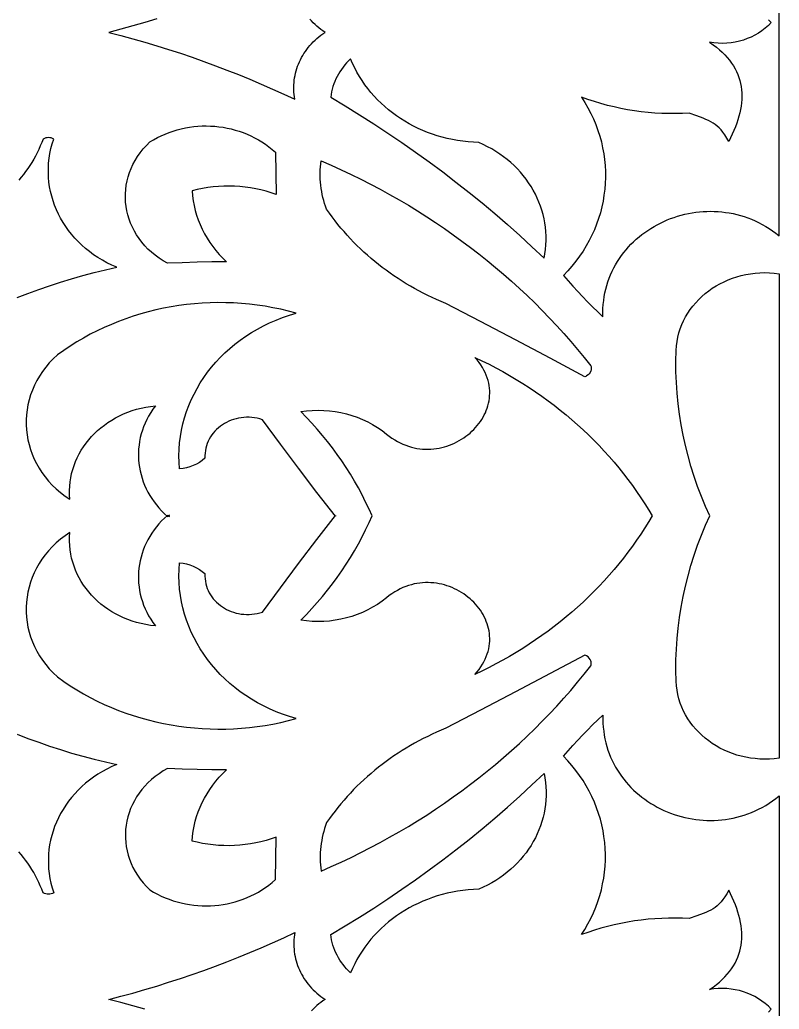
# Model space of a CAD drawing. Extents: x -3069 to -2029, y 258 to 1298.
# Drawn here: x -2971.6 to -2904.2, y 734 to 821.8 of the extents above; entities that cross this region are included whole.
import ezdxf

# ---------------------------------------------------------------- set-up
doc = ezdxf.new("R2010")
doc.units = 0
doc.layers.add('LAYER_1', color=18, linetype='CONTINUOUS')

msp = doc.modelspace()

# ---------------------------------------------------------------- linework, layer by layer
at = {"layer": 'LAYER_1'}
for points in [[(-2905.145, 821.799), (-2904.882, 821.54), (-2905.146, 821.28), (-2905.425, 821.039), (-2905.718, 820.816), (-2906.025, 820.611), (-2906.344, 820.427), (-2906.674, 820.261), (-2907.014, 820.117), (-2907.363, 819.992), (-2907.72, 819.889), (-2908.084, 819.808), (-2908.454, 819.748), (-2908.828, 819.711), (-2909.206, 819.697), (-2909.587, 819.707), (-2909.97, 819.74), (-2910.353, 819.797), (-2910.046, 819.579), (-2909.758, 819.357), (-2909.489, 819.131), (-2909.238, 818.902), (-2909.004, 818.668), (-2908.788, 818.431), (-2908.59, 818.19), (-2908.409, 817.946), (-2908.245, 817.697), (-2908.098, 817.445), (-2907.967, 817.189), (-2907.853, 816.93), (-2907.755, 816.667), (-2907.673, 816.4), (-2907.607, 816.129), (-2907.556, 815.855), (-2907.52, 815.577), (-2907.499, 815.296), (-2907.493, 815.011), (-2907.502, 814.722), (-2907.525, 814.43), (-2907.562, 814.134), (-2907.614, 813.835), (-2907.678, 813.532), (-2907.757, 813.225), (-2907.848, 812.915), (-2907.953, 812.602), (-2908.07, 812.284), (-2908.2, 811.964), (-2908.342, 811.64), (-2908.496, 811.312), (-2908.663, 810.981), (-2908.838, 811.291), (-2909.008, 811.564), (-2909.174, 811.804), (-2909.34, 812.014), (-2909.508, 812.198), (-2909.68, 812.359), (-2909.859, 812.501), (-2910.046, 812.627), (-2910.246, 812.741), (-2910.458, 812.847), (-2910.688, 812.948), (-2910.935, 813.047), (-2911.496, 813.256), (-2912.161, 813.502), (-2912.773, 813.472), (-2913.384, 813.458), (-2913.995, 813.461), (-2914.605, 813.479), (-2915.214, 813.513), (-2915.821, 813.563), (-2916.426, 813.629), (-2917.029, 813.71), (-2917.63, 813.808), (-2918.227, 813.92), (-2918.822, 814.049), (-2919.413, 814.193), (-2920, 814.352), (-2920.582, 814.527), (-2921.16, 814.718), (-2921.734, 814.923), (-2921.43, 814.45), (-2921.151, 813.969), (-2920.895, 813.48), (-2920.662, 812.984), (-2920.452, 812.481), (-2920.266, 811.973), (-2920.102, 811.46), (-2919.962, 810.943), (-2919.845, 810.423), (-2919.751, 809.9), (-2919.679, 809.374), (-2919.63, 808.847), (-2919.604, 808.32), (-2919.601, 807.792), (-2919.62, 807.265), (-2919.662, 806.74), (-2919.726, 806.216), (-2919.812, 805.695), (-2919.921, 805.178), (-2920.051, 804.665), (-2920.205, 804.157), (-2920.38, 803.654), (-2920.577, 803.157), (-2920.796, 802.668), (-2921.037, 802.186), (-2921.299, 801.712), (-2921.584, 801.247), (-2921.89, 800.792), (-2922.217, 800.348), (-2922.566, 799.914), (-2922.937, 799.492), (-2923.329, 799.083), (-2922.911, 798.608), (-2922.488, 798.138), (-2922.058, 797.673), (-2921.622, 797.213), (-2921.18, 796.758), (-2920.732, 796.309), (-2920.279, 795.866), (-2919.819, 795.427), (-2919.824, 795.796), (-2919.815, 796.159), (-2919.791, 796.516), (-2919.755, 796.868), (-2919.704, 797.214), (-2919.641, 797.554), (-2919.565, 797.888), (-2919.476, 798.216), (-2919.375, 798.538), (-2919.263, 798.853), (-2919.139, 799.162), (-2919.003, 799.464), (-2918.857, 799.759), (-2918.701, 800.047), (-2918.534, 800.328), (-2918.357, 800.602), (-2918.17, 800.868), (-2917.974, 801.127), (-2917.769, 801.378), (-2917.555, 801.621), (-2917.333, 801.857), (-2917.102, 802.084), (-2916.864, 802.304), (-2916.618, 802.515), (-2916.366, 802.717), (-2916.106, 802.911), (-2915.839, 803.096), (-2915.567, 803.273), (-2915.288, 803.44), (-2915.004, 803.599), (-2914.715, 803.748), (-2914.42, 803.887), (-2914.121, 804.017), (-2913.817, 804.138), (-2913.509, 804.249), (-2913.197, 804.35), (-2912.882, 804.44), (-2912.564, 804.521), (-2912.243, 804.591), (-2911.919, 804.651), (-2911.593, 804.7), (-2911.265, 804.739), (-2910.936, 804.766), (-2910.605, 804.783), (-2910.273, 804.789), (-2909.94, 804.783), (-2909.607, 804.766), (-2909.274, 804.737), (-2908.941, 804.697), (-2908.609, 804.645), (-2908.277, 804.581), (-2907.947, 804.505), (-2907.618, 804.417), (-2907.291, 804.316), (-2906.966, 804.204), (-2906.643, 804.078), (-2906.323, 803.94), (-2906.006, 803.789), (-2905.692, 803.624), (-2905.382, 803.447), (-2905.076, 803.257), (-2904.774, 803.053), (-2904.476, 802.835), (-2904.184, 802.604), (-2904.184, 821.541), (-2904.184, 840.478)], [(-2959.401, 821.865), (-2960.456, 821.548), (-2961.517, 821.244), (-2962.581, 820.953), (-2963.65, 820.674), (-2962.581, 820.395), (-2961.517, 820.103), (-2960.456, 819.799), (-2959.401, 819.483), (-2958.35, 819.154), (-2957.304, 818.812), (-2956.264, 818.459), (-2955.228, 818.093), (-2954.198, 817.714), (-2953.173, 817.324), (-2952.153, 816.921), (-2951.14, 816.507), (-2950.132, 816.08), (-2949.13, 815.641), (-2948.135, 815.19), (-2947.145, 814.728), (-2947.182, 814.942), (-2947.21, 815.157), (-2947.23, 815.371), (-2947.241, 815.585), (-2947.244, 815.798), (-2947.239, 816.01), (-2947.225, 816.222), (-2947.203, 816.432), (-2947.173, 816.641), (-2947.136, 816.849), (-2947.09, 817.055), (-2947.037, 817.259), (-2946.976, 817.461), (-2946.907, 817.661), (-2946.831, 817.858), (-2946.747, 818.053), (-2946.656, 818.245), (-2946.558, 818.434), (-2946.453, 818.62), (-2946.34, 818.803), (-2946.221, 818.983), (-2946.094, 819.158), (-2945.961, 819.33), (-2945.821, 819.498), (-2945.674, 819.661), (-2945.52, 819.821), (-2945.36, 819.975), (-2945.194, 820.125), (-2945.021, 820.27), (-2944.842, 820.41), (-2944.656, 820.545), (-2944.465, 820.674), (-2944.656, 820.803), (-2944.842, 820.938), (-2945.021, 821.078), (-2945.194, 821.223), (-2945.36, 821.372), (-2945.52, 821.527), (-2945.674, 821.686), (-2945.821, 821.85)], [(-2971.783, 797.133), (-2970.833, 797.501), (-2969.875, 797.851), (-2968.909, 798.184), (-2967.934, 798.501), (-2966.952, 798.799), (-2965.963, 799.081), (-2964.966, 799.344), (-2963.962, 799.59), (-2962.951, 799.818), (-2963.391, 800.01), (-2963.817, 800.218), (-2964.228, 800.443), (-2964.625, 800.683), (-2965.007, 800.938), (-2965.373, 801.207), (-2965.723, 801.49), (-2966.058, 801.786), (-2966.376, 802.094), (-2966.678, 802.414), (-2966.963, 802.745), (-2967.231, 803.086), (-2967.481, 803.438), (-2967.714, 803.799), (-2967.929, 804.168), (-2968.125, 804.546), (-2968.303, 804.931), (-2968.462, 805.324), (-2968.601, 805.722), (-2968.721, 806.127), (-2968.822, 806.536), (-2968.902, 806.95), (-2968.961, 807.368), (-2969.001, 807.789), (-2969.019, 808.213), (-2969.015, 808.639), (-2968.991, 809.067), (-2968.944, 809.495), (-2968.875, 809.924), (-2968.784, 810.353), (-2968.67, 810.78), (-2968.533, 811.206), (-2968.645, 811.26), (-2968.764, 811.299), (-2968.885, 811.322), (-2969.009, 811.33), (-2969.133, 811.322), (-2969.255, 811.299), (-2969.373, 811.26), (-2969.486, 811.206), (-2969.604, 810.894), (-2969.731, 810.586), (-2969.866, 810.284), (-2970.01, 809.987), (-2970.161, 809.695), (-2970.321, 809.409), (-2970.488, 809.128), (-2970.663, 808.853), (-2970.845, 808.583), (-2971.034, 808.319), (-2971.23, 808.061), (-2971.433, 807.809), (-2971.643, 807.562)], [(-2905.145, 733.702), (-2904.882, 733.962), (-2905.146, 734.222), (-2905.425, 734.463), (-2905.718, 734.686), (-2906.025, 734.89), (-2906.344, 735.075), (-2906.674, 735.24), (-2907.014, 735.385), (-2907.363, 735.509), (-2907.72, 735.612), (-2908.084, 735.694), (-2908.454, 735.753), (-2908.828, 735.79), (-2909.206, 735.804), (-2909.587, 735.795), (-2909.97, 735.762), (-2910.353, 735.704), (-2910.046, 735.922), (-2909.758, 736.145), (-2909.489, 736.37), (-2909.238, 736.6), (-2909.004, 736.833), (-2908.788, 737.071), (-2908.59, 737.311), (-2908.409, 737.556), (-2908.245, 737.804), (-2908.098, 738.057), (-2907.967, 738.312), (-2907.853, 738.572), (-2907.755, 738.835), (-2907.673, 739.102), (-2907.607, 739.372), (-2907.556, 739.647), (-2907.52, 739.924), (-2907.499, 740.206), (-2907.493, 740.491), (-2907.502, 740.78), (-2907.525, 741.072), (-2907.562, 741.368), (-2907.614, 741.667), (-2907.678, 741.97), (-2907.757, 742.277), (-2907.848, 742.587), (-2907.953, 742.9), (-2908.07, 743.217), (-2908.2, 743.538), (-2908.342, 743.862), (-2908.496, 744.19), (-2908.663, 744.521), (-2908.838, 744.211), (-2909.008, 743.938), (-2909.174, 743.698), (-2909.34, 743.488), (-2909.508, 743.304), (-2909.68, 743.143), (-2909.859, 743.001), (-2910.046, 742.875), (-2910.246, 742.761), (-2910.458, 742.655), (-2910.688, 742.554), (-2910.935, 742.455), (-2911.496, 742.246), (-2912.161, 742), (-2912.773, 742.03), (-2913.384, 742.043), (-2913.995, 742.041), (-2914.605, 742.023), (-2915.214, 741.989), (-2915.821, 741.939), (-2916.426, 741.873), (-2917.029, 741.791), (-2917.63, 741.694), (-2918.227, 741.581), (-2918.822, 741.453), (-2919.413, 741.309), (-2920, 741.149), (-2920.582, 740.974), (-2921.16, 740.784), (-2921.734, 740.578), (-2921.43, 741.051), (-2921.151, 741.533), (-2920.895, 742.022), (-2920.662, 742.518), (-2920.452, 743.02), (-2920.266, 743.528), (-2920.102, 744.041), (-2919.962, 744.558), (-2919.845, 745.079), (-2919.751, 745.602), (-2919.679, 746.128), (-2919.63, 746.654), (-2919.604, 747.182), (-2919.601, 747.71), (-2919.62, 748.236), (-2919.662, 748.762), (-2919.726, 749.286), (-2919.812, 749.806), (-2919.921, 750.324), (-2920.051, 750.837), (-2920.205, 751.345), (-2920.38, 751.848), (-2920.577, 752.344), (-2920.796, 752.834), (-2921.037, 753.316), (-2921.299, 753.79), (-2921.584, 754.255), (-2921.89, 754.71), (-2922.217, 755.154), (-2922.566, 755.588), (-2922.937, 756.01), (-2923.329, 756.419), (-2922.911, 756.894), (-2922.488, 757.364), (-2922.058, 757.829), (-2921.622, 758.289), (-2921.18, 758.743), (-2920.732, 759.192), (-2920.279, 759.636), (-2919.819, 760.074), (-2919.824, 759.706), (-2919.815, 759.343), (-2919.791, 758.986), (-2919.755, 758.634), (-2919.704, 758.288), (-2919.641, 757.948), (-2919.565, 757.613), (-2919.476, 757.285), (-2919.375, 756.964), (-2919.263, 756.649), (-2919.139, 756.34), (-2919.003, 756.038), (-2918.857, 755.743), (-2918.701, 755.455), (-2918.534, 755.174), (-2918.357, 754.9), (-2918.17, 754.634), (-2917.974, 754.375), (-2917.769, 754.124), (-2917.555, 753.88), (-2917.333, 753.645), (-2917.102, 753.417), (-2916.864, 753.198), (-2916.618, 752.987), (-2916.366, 752.785), (-2916.106, 752.591), (-2915.839, 752.405), (-2915.567, 752.229), (-2915.288, 752.061), (-2915.004, 751.903), (-2914.715, 751.754), (-2914.42, 751.614), (-2914.121, 751.484), (-2913.817, 751.364), (-2913.509, 751.253), (-2913.197, 751.152), (-2912.882, 751.061), (-2912.564, 750.981), (-2912.243, 750.911), (-2911.919, 750.851), (-2911.593, 750.801), (-2911.265, 750.763), (-2910.936, 750.735), (-2910.605, 750.719), (-2910.273, 750.713), (-2909.94, 750.719), (-2909.607, 750.736), (-2909.274, 750.764), (-2908.941, 750.805), (-2908.609, 750.857), (-2908.277, 750.921), (-2907.947, 750.997), (-2907.618, 751.085), (-2907.291, 751.185), (-2906.966, 751.298), (-2906.643, 751.424), (-2906.323, 751.562), (-2906.006, 751.713), (-2905.692, 751.877), (-2905.382, 752.054), (-2905.076, 752.245), (-2904.774, 752.449), (-2904.476, 752.666), (-2904.184, 752.897), (-2904.184, 733.96), (-2904.184, 715.024)], [(-2971.783, 758.368), (-2970.833, 758.001), (-2969.875, 757.651), (-2968.909, 757.317), (-2967.934, 757.001), (-2966.952, 756.702), (-2965.963, 756.421), (-2964.966, 756.158), (-2963.962, 755.912), (-2962.951, 755.684), (-2963.391, 755.492), (-2963.817, 755.283), (-2964.228, 755.058), (-2964.625, 754.818), (-2965.007, 754.563), (-2965.373, 754.294), (-2965.723, 754.012), (-2966.058, 753.716), (-2966.376, 753.408), (-2966.678, 753.088), (-2966.963, 752.757), (-2967.231, 752.415), (-2967.481, 752.064), (-2967.714, 751.703), (-2967.929, 751.333), (-2968.125, 750.956), (-2968.303, 750.57), (-2968.462, 750.178), (-2968.601, 749.779), (-2968.721, 749.375), (-2968.822, 748.966), (-2968.902, 748.552), (-2968.961, 748.134), (-2969.001, 747.712), (-2969.019, 747.288), (-2969.015, 746.862), (-2968.991, 746.435), (-2968.944, 746.006), (-2968.875, 745.578), (-2968.784, 745.149), (-2968.67, 744.722), (-2968.533, 744.296), (-2968.645, 744.241), (-2968.764, 744.203), (-2968.885, 744.179), (-2969.009, 744.172), (-2969.133, 744.179), (-2969.255, 744.203), (-2969.373, 744.241), (-2969.486, 744.296), (-2969.604, 744.608), (-2969.731, 744.916), (-2969.866, 745.218), (-2970.01, 745.515), (-2970.161, 745.807), (-2970.321, 746.093), (-2970.488, 746.374), (-2970.663, 746.649), (-2970.845, 746.919), (-2971.034, 747.182), (-2971.23, 747.441), (-2971.433, 747.693), (-2971.643, 747.94)], [(-2960.456, 733.953), (-2961.517, 734.257), (-2962.581, 734.549), (-2963.65, 734.828), (-2962.581, 735.107), (-2961.517, 735.398), (-2960.456, 735.703), (-2959.401, 736.019), (-2958.35, 736.348), (-2957.304, 736.689), (-2956.264, 737.043), (-2955.228, 737.409), (-2954.198, 737.787), (-2953.173, 738.178), (-2952.153, 738.58), (-2951.14, 738.995), (-2950.132, 739.422), (-2949.13, 739.861), (-2948.135, 740.311), (-2947.145, 740.774), (-2947.182, 740.56), (-2947.21, 740.345), (-2947.23, 740.131), (-2947.241, 739.917), (-2947.244, 739.704), (-2947.239, 739.491), (-2947.225, 739.28), (-2947.203, 739.07), (-2947.173, 738.86), (-2947.136, 738.653), (-2947.09, 738.447), (-2947.037, 738.243), (-2946.976, 738.041), (-2946.907, 737.841), (-2946.831, 737.644), (-2946.747, 737.449), (-2946.656, 737.257), (-2946.558, 737.067), (-2946.453, 736.881), (-2946.34, 736.699), (-2946.221, 736.519), (-2946.094, 736.344), (-2945.961, 736.172), (-2945.821, 736.004), (-2945.674, 735.84), (-2945.52, 735.681), (-2945.36, 735.526), (-2945.194, 735.377), (-2945.021, 735.232), (-2944.842, 735.092), (-2944.656, 734.957), (-2944.465, 734.828), (-2944.656, 734.699), (-2944.842, 734.564), (-2945.021, 734.424), (-2945.194, 734.279), (-2945.36, 734.129), (-2945.52, 733.975), (-2945.674, 733.815)]]:
    msp.add_lwpolyline(points, dxfattribs=at)
for points in [[(-2925.048, 800.62), (-2924.974, 801.016), (-2924.92, 801.412), (-2924.884, 801.806), (-2924.866, 802.2), (-2924.867, 802.592), (-2924.886, 802.981), (-2924.922, 803.368), (-2924.975, 803.752), (-2925.046, 804.133), (-2925.134, 804.509), (-2925.238, 804.881), (-2925.359, 805.248), (-2925.496, 805.61), (-2925.649, 805.967), (-2925.817, 806.317), (-2926.001, 806.66), (-2926.2, 806.997), (-2926.414, 807.325), (-2926.642, 807.646), (-2926.885, 807.959), (-2927.143, 808.263), (-2927.414, 808.557), (-2927.698, 808.842), (-2927.996, 809.117), (-2928.308, 809.381), (-2928.632, 809.633), (-2928.969, 809.875), (-2929.318, 810.104), (-2929.679, 810.322), (-2930.053, 810.526), (-2930.438, 810.717), (-2930.834, 810.894), (-2931.311, 810.913), (-2931.784, 810.949), (-2932.253, 811), (-2932.717, 811.068), (-2933.176, 811.151), (-2933.63, 811.249), (-2934.077, 811.362), (-2934.519, 811.49), (-2934.954, 811.633), (-2935.381, 811.789), (-2935.801, 811.96), (-2936.214, 812.145), (-2936.618, 812.343), (-2937.013, 812.554), (-2937.4, 812.778), (-2937.777, 813.015), (-2938.144, 813.264), (-2938.501, 813.526), (-2938.847, 813.799), (-2939.182, 814.084), (-2939.506, 814.381), (-2939.818, 814.688), (-2940.118, 815.007), (-2940.405, 815.336), (-2940.68, 815.676), (-2940.94, 816.025), (-2941.187, 816.385), (-2941.42, 816.754), (-2941.638, 817.133), (-2941.842, 817.52), (-2942.03, 817.917), (-2942.202, 818.322), (-2942.384, 818.146), (-2942.558, 817.964), (-2942.723, 817.776), (-2942.878, 817.582), (-2943.025, 817.383), (-2943.161, 817.179), (-2943.288, 816.97), (-2943.405, 816.756), (-2943.513, 816.538), (-2943.61, 816.317), (-2943.696, 816.091), (-2943.773, 815.862), (-2943.839, 815.63), (-2943.894, 815.395), (-2943.938, 815.157), (-2943.972, 814.917), (-2942.681, 814.148), (-2941.404, 813.362), (-2940.141, 812.558), (-2938.891, 811.737), (-2937.656, 810.9), (-2936.434, 810.046), (-2935.227, 809.175), (-2934.035, 808.288), (-2932.858, 807.385), (-2931.695, 806.465), (-2930.548, 805.53), (-2929.416, 804.579), (-2928.3, 803.612), (-2927.2, 802.63), (-2926.116, 801.632)], [(-2953.203, 800.298), (-2954.514, 800.291), (-2955.824, 800.268), (-2957.135, 800.229), (-2958.444, 800.174), (-2958.833, 800.395), (-2959.201, 800.634), (-2959.548, 800.888), (-2959.874, 801.157), (-2960.18, 801.441), (-2960.464, 801.737), (-2960.727, 802.045), (-2960.969, 802.365), (-2961.189, 802.695), (-2961.388, 803.034), (-2961.565, 803.381), (-2961.72, 803.736), (-2961.853, 804.098), (-2961.964, 804.464), (-2962.052, 804.836), (-2962.118, 805.211), (-2962.161, 805.589), (-2962.182, 805.969), (-2962.18, 806.349), (-2962.155, 806.729), (-2962.107, 807.109), (-2962.035, 807.486), (-2961.94, 807.86), (-2961.822, 808.231), (-2961.68, 808.597), (-2961.514, 808.957), (-2961.324, 809.31), (-2961.11, 809.656), (-2960.871, 809.993), (-2960.609, 810.32), (-2960.322, 810.638), (-2960.01, 810.943), (-2959.682, 811.142), (-2959.348, 811.326), (-2959.007, 811.494), (-2958.661, 811.648), (-2958.309, 811.786), (-2957.953, 811.91), (-2957.593, 812.019), (-2957.23, 812.113), (-2956.864, 812.192), (-2956.495, 812.256), (-2956.124, 812.306), (-2955.753, 812.341), (-2955.38, 812.362), (-2955.007, 812.368), (-2954.635, 812.359), (-2954.263, 812.336), (-2953.893, 812.298), (-2953.525, 812.247), (-2953.159, 812.18), (-2952.797, 812.1), (-2952.438, 812.005), (-2952.083, 811.896), (-2951.733, 811.773), (-2951.388, 811.636), (-2951.049, 811.484), (-2950.716, 811.319), (-2950.39, 811.14), (-2950.071, 810.946), (-2949.761, 810.739), (-2949.458, 810.518), (-2949.165, 810.283), (-2948.882, 810.035), (-2948.794, 806.272), (-2949.243, 806.426), (-2949.697, 806.564), (-2950.156, 806.683), (-2950.619, 806.785), (-2951.085, 806.869), (-2951.554, 806.935), (-2952.026, 806.983), (-2952.499, 807.014), (-2952.973, 807.026), (-2953.447, 807.021), (-2953.921, 806.998), (-2954.394, 806.956), (-2954.866, 806.897), (-2955.336, 806.82), (-2955.803, 806.724), (-2956.266, 806.611), (-2956.229, 806.167), (-2956.169, 805.727), (-2956.088, 805.292), (-2955.986, 804.861), (-2955.863, 804.436), (-2955.719, 804.017), (-2955.554, 803.604), (-2955.37, 803.199), (-2955.165, 802.802), (-2954.941, 802.414), (-2954.698, 802.034), (-2954.435, 801.665), (-2954.154, 801.306), (-2953.855, 800.958), (-2953.538, 800.622)], [(-2944.33, 804.97), (-2944.424, 805.23), (-2944.51, 805.492), (-2944.588, 805.756), (-2944.657, 806.022), (-2944.717, 806.289), (-2944.769, 806.558), (-2944.813, 806.827), (-2944.848, 807.098), (-2944.875, 807.369), (-2944.893, 807.641), (-2944.902, 807.914), (-2944.903, 808.187), (-2944.895, 808.46), (-2944.879, 808.732), (-2944.854, 809.005), (-2944.82, 809.278), (-2943.927, 808.887), (-2943.042, 808.484), (-2942.165, 808.069), (-2941.296, 807.641), (-2940.436, 807.201), (-2939.584, 806.748), (-2938.741, 806.284), (-2937.907, 805.807), (-2937.081, 805.319), (-2936.264, 804.819), (-2935.457, 804.308), (-2934.659, 803.784), (-2933.871, 803.25), (-2933.092, 802.704), (-2932.323, 802.147), (-2931.564, 801.579), (-2930.815, 801), (-2930.076, 800.41), (-2929.348, 799.809), (-2928.63, 799.198), (-2927.923, 798.576), (-2927.227, 797.944), (-2926.541, 797.302), (-2925.867, 796.649), (-2925.204, 795.986), (-2924.552, 795.313), (-2923.912, 794.631), (-2923.284, 793.939), (-2922.668, 793.237), (-2922.063, 792.525), (-2921.471, 791.804), (-2920.89, 791.074), (-2920.869, 790.999), (-2920.857, 790.924), (-2920.852, 790.849), (-2920.856, 790.774), (-2920.867, 790.701), (-2920.885, 790.63), (-2920.944, 790.494), (-2921.028, 790.37), (-2921.138, 790.262), (-2921.27, 790.173), (-2921.343, 790.137), (-2921.422, 790.107), (-2924.496, 791.749), (-2927.578, 793.379), (-2930.668, 794.997), (-2933.765, 796.602), (-2934.172, 796.771), (-2934.574, 796.947), (-2934.973, 797.13), (-2935.367, 797.319), (-2935.757, 797.514), (-2936.142, 797.716), (-2936.523, 797.924), (-2936.899, 798.138), (-2937.271, 798.359), (-2937.638, 798.585), (-2938, 798.818), (-2938.357, 799.057), (-2938.709, 799.301), (-2939.056, 799.551), (-2939.398, 799.807), (-2939.734, 800.069), (-2940.066, 800.336), (-2940.391, 800.609), (-2940.711, 800.887), (-2941.026, 801.17), (-2941.335, 801.459), (-2941.638, 801.754), (-2941.935, 802.053), (-2942.226, 802.357), (-2942.511, 802.667), (-2942.79, 802.981), (-2943.063, 803.301), (-2943.329, 803.625), (-2943.589, 803.954), (-2943.843, 804.288), (-2944.089, 804.627)], [(-2910.35, 777.751), (-2910.717, 778.573), (-2911.082, 779.458), (-2911.421, 780.35), (-2911.732, 781.249), (-2912.017, 782.156), (-2912.274, 783.068), (-2912.504, 783.987), (-2912.706, 784.91), (-2912.882, 785.839), (-2913.029, 786.771), (-2913.149, 787.708), (-2913.241, 788.648), (-2913.305, 789.59), (-2913.34, 790.535), (-2913.348, 791.482), (-2913.327, 792.43), (-2913.299, 792.833), (-2913.248, 793.228), (-2913.174, 793.616), (-2913.077, 793.995), (-2912.959, 794.366), (-2912.82, 794.728), (-2912.661, 795.079), (-2912.483, 795.421), (-2912.286, 795.752), (-2912.071, 796.071), (-2911.838, 796.379), (-2911.589, 796.675), (-2911.324, 796.958), (-2911.044, 797.227), (-2910.749, 797.483), (-2910.44, 797.725), (-2910.118, 797.952), (-2909.783, 798.164), (-2909.437, 798.36), (-2909.08, 798.539), (-2908.712, 798.702), (-2908.335, 798.848), (-2907.949, 798.976), (-2907.554, 799.086), (-2907.152, 799.177), (-2906.743, 799.249), (-2906.328, 799.301), (-2905.907, 799.333), (-2905.482, 799.344), (-2905.052, 799.334), (-2904.619, 799.302), (-2904.184, 799.248), (-2904.184, 777.751), (-2904.184, 756.254), (-2904.619, 756.2), (-2905.052, 756.168), (-2905.482, 756.158), (-2905.907, 756.169), (-2906.328, 756.201), (-2906.743, 756.253), (-2907.152, 756.325), (-2907.554, 756.416), (-2907.949, 756.526), (-2908.335, 756.654), (-2908.712, 756.799), (-2909.08, 756.962), (-2909.437, 757.142), (-2909.783, 757.338), (-2910.118, 757.55), (-2910.44, 757.777), (-2910.749, 758.018), (-2911.044, 758.274), (-2911.324, 758.544), (-2911.589, 758.827), (-2911.838, 759.122), (-2912.071, 759.43), (-2912.286, 759.75), (-2912.483, 760.081), (-2912.661, 760.422), (-2912.82, 760.774), (-2912.959, 761.136), (-2913.077, 761.506), (-2913.174, 761.886), (-2913.248, 762.274), (-2913.299, 762.669), (-2913.327, 763.072), (-2913.348, 764.02), (-2913.34, 764.967), (-2913.305, 765.912), (-2913.241, 766.854), (-2913.149, 767.794), (-2913.029, 768.73), (-2912.882, 769.663), (-2912.706, 770.592), (-2912.504, 771.515), (-2912.274, 772.433), (-2912.017, 773.346), (-2911.732, 774.252), (-2911.421, 775.152), (-2911.082, 776.044), (-2910.717, 776.928)], [(-2958.363, 777.751), (-2958.279, 777.675), (-2958.281, 777.673), (-2958.455, 777.795), (-2958.721, 777.553), (-2958.973, 777.303), (-2959.211, 777.044), (-2959.435, 776.776), (-2959.645, 776.501), (-2959.84, 776.219), (-2960.021, 775.93), (-2960.188, 775.635), (-2960.339, 775.335), (-2960.476, 775.029), (-2960.598, 774.718), (-2960.705, 774.404), (-2960.797, 774.085), (-2960.874, 773.764), (-2960.935, 773.439), (-2960.981, 773.113), (-2961.012, 772.784), (-2961.026, 772.455), (-2961.025, 772.125), (-2961.008, 771.794), (-2960.975, 771.464), (-2960.926, 771.134), (-2960.861, 770.806), (-2960.779, 770.479), (-2960.681, 770.154), (-2960.567, 769.833), (-2960.436, 769.514), (-2960.288, 769.199), (-2960.123, 768.888), (-2959.941, 768.582), (-2959.742, 768.281), (-2959.526, 767.986), (-2959.953, 768.034), (-2960.373, 768.101), (-2960.785, 768.186), (-2961.188, 768.289), (-2961.582, 768.409), (-2961.967, 768.545), (-2962.341, 768.698), (-2962.706, 768.867), (-2963.059, 769.05), (-2963.401, 769.249), (-2963.732, 769.461), (-2964.05, 769.687), (-2964.355, 769.926), (-2964.647, 770.178), (-2964.926, 770.442), (-2965.19, 770.717), (-2965.44, 771.004), (-2965.674, 771.301), (-2965.893, 771.608), (-2966.096, 771.924), (-2966.283, 772.25), (-2966.452, 772.584), (-2966.604, 772.926), (-2966.738, 773.275), (-2966.854, 773.632), (-2966.951, 773.995), (-2967.029, 774.363), (-2967.087, 774.738), (-2967.125, 775.117), (-2967.142, 775.5), (-2967.138, 775.888), (-2967.112, 776.279), (-2967.539, 775.986), (-2967.941, 775.677), (-2968.319, 775.351), (-2968.673, 775.01), (-2969.002, 774.654), (-2969.305, 774.286), (-2969.584, 773.905), (-2969.839, 773.514), (-2970.068, 773.112), (-2970.272, 772.702), (-2970.45, 772.283), (-2970.604, 771.857), (-2970.732, 771.426), (-2970.834, 770.989), (-2970.911, 770.549), (-2970.963, 770.105), (-2970.988, 769.66), (-2970.988, 769.214), (-2970.962, 768.769), (-2970.909, 768.324), (-2970.831, 767.882), (-2970.727, 767.443), (-2970.596, 767.008), (-2970.439, 766.579), (-2970.255, 766.156), (-2970.045, 765.741), (-2969.808, 765.334), (-2969.544, 764.936), (-2969.254, 764.549), (-2968.937, 764.173), (-2968.592, 763.81), (-2968.221, 763.461), (-2967.658, 763.059), (-2967.084, 762.675), (-2966.499, 762.309), (-2965.903, 761.961), (-2965.298, 761.63), (-2964.683, 761.318), (-2964.06, 761.023), (-2963.428, 760.746), (-2962.788, 760.488), (-2962.141, 760.248), (-2961.487, 760.026), (-2960.827, 759.823), (-2960.16, 759.638), (-2959.489, 759.472), (-2958.812, 759.325), (-2958.131, 759.196), (-2957.446, 759.086), (-2956.757, 758.995), (-2956.065, 758.923), (-2955.371, 758.87), (-2954.675, 758.837), (-2953.977, 758.823), (-2953.278, 758.828), (-2952.579, 758.852), (-2951.879, 758.896), (-2951.18, 758.96), (-2950.482, 759.044), (-2949.785, 759.147), (-2949.09, 759.27), (-2948.397, 759.413), (-2947.707, 759.576), (-2947.021, 759.759), (-2947.634, 759.94), (-2948.232, 760.143), (-2948.817, 760.368), (-2949.386, 760.615), (-2949.941, 760.882), (-2950.479, 761.169), (-2951.001, 761.475), (-2951.507, 761.8), (-2951.995, 762.144), (-2952.466, 762.504), (-2952.919, 762.882), (-2953.353, 763.275), (-2953.767, 763.685), (-2954.163, 764.109), (-2954.538, 764.547), (-2954.893, 764.999), (-2955.226, 765.464), (-2955.539, 765.942), (-2955.829, 766.431), (-2956.097, 766.932), (-2956.342, 767.443), (-2956.563, 767.963), (-2956.761, 768.493), (-2956.935, 769.032), (-2957.083, 769.578), (-2957.207, 770.132), (-2957.304, 770.693), (-2957.376, 771.26), (-2957.42, 771.832), (-2957.438, 772.409), (-2957.428, 772.99), (-2957.39, 773.574), (-2957.071, 773.54), (-2956.759, 773.481), (-2956.455, 773.396), (-2956.161, 773.287), (-2955.88, 773.155), (-2955.612, 772.999), (-2955.359, 772.822), (-2955.124, 772.623), (-2955.129, 772.394), (-2955.117, 772.169), (-2955.091, 771.948), (-2955.049, 771.732), (-2954.993, 771.522), (-2954.923, 771.318), (-2954.84, 771.12), (-2954.744, 770.928), (-2954.635, 770.743), (-2954.515, 770.566), (-2954.384, 770.396), (-2954.243, 770.234), (-2954.091, 770.08), (-2953.93, 769.935), (-2953.76, 769.799), (-2953.582, 769.672), (-2953.395, 769.555), (-2953.202, 769.448), (-2953.001, 769.352), (-2952.794, 769.267), (-2952.582, 769.192), (-2952.364, 769.13), (-2952.142, 769.079), (-2951.916, 769.04), (-2951.686, 769.014), (-2951.453, 769.002), (-2951.218, 769.002), (-2950.981, 769.016), (-2950.742, 769.045), (-2950.503, 769.087), (-2950.263, 769.145), (-2950.023, 769.218), (-2948.429, 771.377), (-2946.817, 773.524), (-2945.187, 775.659), (-2943.536, 777.78), (-2943.536, 777.777), (-2943.537, 777.751), (-2943.536, 777.725), (-2943.536, 777.722), (-2945.187, 779.842), (-2946.817, 781.977), (-2948.429, 784.125), (-2950.023, 786.284), (-2950.263, 786.357), (-2950.503, 786.414), (-2950.742, 786.457), (-2950.981, 786.485), (-2951.218, 786.5), (-2951.453, 786.5), (-2951.686, 786.487), (-2951.916, 786.461), (-2952.142, 786.423), (-2952.364, 786.372), (-2952.582, 786.309), (-2952.794, 786.235), (-2953.001, 786.15), (-2953.202, 786.053), (-2953.395, 785.947), (-2953.582, 785.83), (-2953.76, 785.703), (-2953.93, 785.567), (-2954.091, 785.422), (-2954.243, 785.268), (-2954.384, 785.106), (-2954.515, 784.936), (-2954.635, 784.759), (-2954.744, 784.574), (-2954.84, 784.382), (-2954.923, 784.184), (-2954.993, 783.979), (-2955.049, 783.769), (-2955.091, 783.554), (-2955.117, 783.333), (-2955.129, 783.108), (-2955.124, 782.878), (-2955.359, 782.68), (-2955.612, 782.502), (-2955.88, 782.347), (-2956.161, 782.215), (-2956.455, 782.106), (-2956.759, 782.021), (-2957.071, 781.961), (-2957.39, 781.928), (-2957.428, 782.512), (-2957.438, 783.093), (-2957.42, 783.67), (-2957.376, 784.242), (-2957.304, 784.809), (-2957.207, 785.369), (-2957.083, 785.923), (-2956.935, 786.47), (-2956.761, 787.008), (-2956.563, 787.538), (-2956.342, 788.059), (-2956.097, 788.57), (-2955.829, 789.071), (-2955.539, 789.56), (-2955.226, 790.037), (-2954.893, 790.502), (-2954.538, 790.955), (-2954.163, 791.393), (-2953.767, 791.817), (-2953.353, 792.226), (-2952.919, 792.62), (-2952.466, 792.998), (-2951.995, 793.358), (-2951.507, 793.701), (-2951.001, 794.026), (-2950.479, 794.333), (-2949.941, 794.62), (-2949.386, 794.887), (-2948.817, 795.133), (-2948.232, 795.358), (-2947.634, 795.562), (-2947.021, 795.742), (-2947.707, 795.926), (-2948.397, 796.089), (-2949.09, 796.232), (-2949.785, 796.355), (-2950.482, 796.458), (-2951.18, 796.542), (-2951.879, 796.605), (-2952.579, 796.649), (-2953.278, 796.674), (-2953.977, 796.679), (-2954.675, 796.665), (-2955.371, 796.631), (-2956.065, 796.578), (-2956.757, 796.507), (-2957.446, 796.416), (-2958.131, 796.306), (-2958.812, 796.177), (-2959.489, 796.03), (-2960.16, 795.864), (-2960.827, 795.679), (-2961.487, 795.475), (-2962.141, 795.254), (-2962.788, 795.014), (-2963.428, 794.755), (-2964.06, 794.479), (-2964.683, 794.184), (-2965.298, 793.872), (-2965.903, 793.541), (-2966.499, 793.193), (-2967.084, 792.826), (-2967.658, 792.443), (-2968.221, 792.041), (-2968.592, 791.692), (-2968.937, 791.328), (-2969.254, 790.953), (-2969.544, 790.566), (-2969.808, 790.168), (-2970.045, 789.761), (-2970.255, 789.345), (-2970.439, 788.923), (-2970.596, 788.493), (-2970.727, 788.059), (-2970.831, 787.62), (-2970.909, 787.178), (-2970.962, 786.733), (-2970.988, 786.287), (-2970.988, 785.841), (-2970.963, 785.396), (-2970.911, 784.953), (-2970.834, 784.513), (-2970.732, 784.076), (-2970.604, 783.644), (-2970.45, 783.219), (-2970.272, 782.8), (-2970.068, 782.39), (-2969.839, 781.988), (-2969.584, 781.596), (-2969.305, 781.216), (-2969.002, 780.847), (-2968.673, 780.492), (-2968.319, 780.151), (-2967.941, 779.825), (-2967.539, 779.515), (-2967.112, 779.223), (-2967.138, 779.614), (-2967.142, 780.001), (-2967.125, 780.385), (-2967.087, 780.764), (-2967.029, 781.138), (-2966.951, 781.507), (-2966.854, 781.87), (-2966.738, 782.227), (-2966.604, 782.576), (-2966.452, 782.918), (-2966.283, 783.252), (-2966.096, 783.578), (-2965.893, 783.894), (-2965.674, 784.201), (-2965.44, 784.498), (-2965.19, 784.785), (-2964.926, 785.06), (-2964.647, 785.324), (-2964.355, 785.575), (-2964.05, 785.815), (-2963.732, 786.041), (-2963.401, 786.253), (-2963.059, 786.451), (-2962.706, 786.635), (-2962.341, 786.803), (-2961.967, 786.956), (-2961.582, 787.093), (-2961.188, 787.213), (-2960.785, 787.316), (-2960.373, 787.401), (-2959.953, 787.468), (-2959.526, 787.516), (-2959.742, 787.221), (-2959.941, 786.92), (-2960.123, 786.613), (-2960.288, 786.303), (-2960.436, 785.988), (-2960.567, 785.669), (-2960.681, 785.347), (-2960.779, 785.023), (-2960.861, 784.696), (-2960.926, 784.368), (-2960.975, 784.038), (-2961.008, 783.708), (-2961.025, 783.377), (-2961.026, 783.047), (-2961.012, 782.717), (-2960.981, 782.389), (-2960.935, 782.062), (-2960.874, 781.738), (-2960.797, 781.416), (-2960.705, 781.098), (-2960.598, 780.783), (-2960.476, 780.473), (-2960.339, 780.167), (-2960.188, 779.866), (-2960.021, 779.571), (-2959.84, 779.283), (-2959.645, 779.001), (-2959.435, 778.726), (-2959.211, 778.458), (-2958.973, 778.199), (-2958.721, 777.948), (-2958.455, 777.707), (-2958.281, 777.829), (-2958.279, 777.827)], [(-2940.306, 777.751), (-2940.573, 778.351), (-2940.872, 778.984), (-2941.188, 779.61), (-2941.518, 780.228), (-2941.864, 780.84), (-2942.225, 781.444), (-2942.601, 782.04), (-2942.992, 782.628), (-2943.397, 783.207), (-2943.817, 783.778), (-2944.252, 784.341), (-2944.701, 784.894), (-2945.163, 785.438), (-2945.64, 785.973), (-2946.131, 786.498), (-2946.635, 787.013), (-2946.12, 787.08), (-2945.605, 787.12), (-2945.09, 787.134), (-2944.577, 787.121), (-2944.068, 787.082), (-2943.563, 787.017), (-2943.063, 786.926), (-2942.57, 786.81), (-2942.085, 786.669), (-2941.609, 786.504), (-2941.144, 786.315), (-2940.69, 786.101), (-2940.248, 785.864), (-2939.82, 785.603), (-2939.408, 785.32), (-2939.011, 785.013), (-2938.775, 784.828), (-2938.537, 784.658), (-2938.296, 784.502), (-2938.053, 784.36), (-2937.808, 784.233), (-2937.561, 784.119), (-2937.313, 784.019), (-2937.064, 783.932), (-2936.815, 783.857), (-2936.565, 783.796), (-2936.315, 783.747), (-2936.065, 783.71), (-2935.816, 783.685), (-2935.568, 783.672), (-2935.322, 783.669), (-2935.076, 783.678), (-2934.833, 783.698), (-2934.591, 783.728), (-2934.353, 783.769), (-2934.116, 783.819), (-2933.883, 783.88), (-2933.654, 783.949), (-2933.428, 784.028), (-2933.206, 784.116), (-2932.988, 784.212), (-2932.775, 784.317), (-2932.567, 784.43), (-2932.365, 784.55), (-2932.167, 784.678), (-2931.976, 784.814), (-2931.791, 784.956), (-2931.612, 785.105), (-2931.441, 785.261), (-2931.276, 785.423), (-2931.119, 785.591), (-2930.969, 785.764), (-2930.827, 785.943), (-2930.694, 786.127), (-2930.57, 786.316), (-2930.454, 786.509), (-2930.348, 786.707), (-2930.251, 786.908), (-2930.165, 787.114), (-2930.088, 787.323), (-2930.022, 787.535), (-2929.967, 787.75), (-2929.923, 787.968), (-2929.891, 788.188), (-2929.87, 788.411), (-2929.861, 788.635), (-2929.865, 788.861), (-2929.882, 789.088), (-2929.911, 789.317), (-2929.954, 789.546), (-2930.01, 789.775), (-2930.081, 790.005), (-2930.165, 790.235), (-2930.264, 790.465), (-2930.378, 790.694), (-2930.508, 790.922), (-2930.652, 791.15), (-2930.813, 791.375), (-2930.99, 791.6), (-2931.183, 791.822), (-2930.551, 791.522), (-2929.927, 791.213), (-2929.311, 790.892), (-2928.704, 790.562), (-2928.104, 790.221), (-2927.512, 789.871), (-2926.929, 789.51), (-2926.354, 789.14), (-2925.788, 788.761), (-2925.23, 788.372), (-2924.681, 787.973), (-2924.142, 787.566), (-2923.611, 787.149), (-2923.09, 786.724), (-2922.578, 786.29), (-2922.075, 785.847), (-2921.582, 785.396), (-2921.099, 784.936), (-2920.626, 784.468), (-2920.162, 783.992), (-2919.709, 783.508), (-2919.266, 783.016), (-2918.833, 782.517), (-2918.411, 782.01), (-2917.999, 781.495), (-2917.598, 780.974), (-2917.208, 780.445), (-2916.829, 779.909), (-2916.461, 779.366), (-2916.104, 778.816), (-2915.759, 778.26), (-2915.457, 777.751), (-2915.759, 777.242), (-2916.104, 776.686), (-2916.461, 776.136), (-2916.829, 775.593), (-2917.208, 775.057), (-2917.598, 774.528), (-2917.999, 774.006), (-2918.411, 773.492), (-2918.833, 772.985), (-2919.266, 772.485), (-2919.709, 771.994), (-2920.162, 771.51), (-2920.626, 771.034), (-2921.099, 770.566), (-2921.582, 770.106), (-2922.075, 769.655), (-2922.578, 769.212), (-2923.09, 768.778), (-2923.611, 768.352), (-2924.142, 767.936), (-2924.681, 767.528), (-2925.23, 767.13), (-2925.788, 766.741), (-2926.354, 766.361), (-2926.929, 765.991), (-2927.512, 765.631), (-2928.104, 765.28), (-2928.704, 764.94), (-2929.311, 764.609), (-2929.927, 764.289), (-2930.551, 763.979), (-2931.183, 763.68), (-2930.99, 763.902), (-2930.813, 764.126), (-2930.652, 764.352), (-2930.508, 764.579), (-2930.378, 764.808), (-2930.264, 765.037), (-2930.165, 765.266), (-2930.081, 765.496), (-2930.01, 765.726), (-2929.954, 765.956), (-2929.911, 766.185), (-2929.882, 766.413), (-2929.865, 766.641), (-2929.861, 766.867), (-2929.87, 767.091), (-2929.891, 767.313), (-2929.923, 767.534), (-2929.967, 767.751), (-2930.022, 767.967), (-2930.088, 768.179), (-2930.165, 768.388), (-2930.251, 768.593), (-2930.348, 768.795), (-2930.454, 768.993), (-2930.57, 769.186), (-2930.694, 769.375), (-2930.827, 769.559), (-2930.969, 769.738), (-2931.119, 769.911), (-2931.276, 770.079), (-2931.441, 770.241), (-2931.612, 770.396), (-2931.791, 770.546), (-2931.976, 770.688), (-2932.167, 770.823), (-2932.365, 770.952), (-2932.567, 771.072), (-2932.775, 771.185), (-2932.988, 771.29), (-2933.206, 771.386), (-2933.428, 771.474), (-2933.654, 771.552), (-2933.883, 771.622), (-2934.116, 771.682), (-2934.353, 771.733), (-2934.591, 771.773), (-2934.833, 771.804), (-2935.076, 771.823), (-2935.322, 771.832), (-2935.568, 771.83), (-2935.816, 771.817), (-2936.065, 771.792), (-2936.315, 771.755), (-2936.565, 771.706), (-2936.815, 771.644), (-2937.064, 771.57), (-2937.313, 771.483), (-2937.561, 771.383), (-2937.808, 771.269), (-2938.053, 771.141), (-2938.296, 771), (-2938.537, 770.844), (-2938.775, 770.674), (-2939.011, 770.488), (-2939.408, 770.182), (-2939.82, 769.898), (-2940.248, 769.638), (-2940.69, 769.401), (-2941.144, 769.187), (-2941.609, 768.998), (-2942.085, 768.832), (-2942.57, 768.692), (-2943.063, 768.576), (-2943.563, 768.485), (-2944.068, 768.42), (-2944.577, 768.381), (-2945.09, 768.368), (-2945.605, 768.381), (-2946.12, 768.421), (-2946.635, 768.489), (-2946.131, 769.004), (-2945.64, 769.529), (-2945.163, 770.063), (-2944.701, 770.608), (-2944.252, 771.161), (-2943.817, 771.723), (-2943.397, 772.295), (-2942.992, 772.874), (-2942.601, 773.462), (-2942.225, 774.058), (-2941.864, 774.662), (-2941.518, 775.273), (-2941.188, 775.892), (-2940.872, 776.518), (-2940.573, 777.15)], [(-2944.33, 750.532), (-2944.424, 750.272), (-2944.51, 750.01), (-2944.588, 749.745), (-2944.657, 749.48), (-2944.717, 749.213), (-2944.769, 748.944), (-2944.813, 748.674), (-2944.848, 748.404), (-2944.875, 748.132), (-2944.893, 747.86), (-2944.902, 747.588), (-2944.903, 747.315), (-2944.895, 747.042), (-2944.879, 746.769), (-2944.854, 746.497), (-2944.82, 746.224), (-2943.927, 746.615), (-2943.042, 747.018), (-2942.165, 747.433), (-2941.296, 747.861), (-2940.436, 748.301), (-2939.584, 748.753), (-2938.741, 749.218), (-2937.907, 749.694), (-2937.081, 750.183), (-2936.264, 750.683), (-2935.457, 751.194), (-2934.659, 751.717), (-2933.871, 752.252), (-2933.092, 752.798), (-2932.323, 753.355), (-2931.564, 753.923), (-2930.815, 754.502), (-2930.076, 755.092), (-2929.348, 755.692), (-2928.63, 756.304), (-2927.923, 756.925), (-2927.227, 757.558), (-2926.541, 758.2), (-2925.867, 758.853), (-2925.204, 759.516), (-2924.552, 760.188), (-2923.912, 760.871), (-2923.284, 761.563), (-2922.668, 762.265), (-2922.063, 762.977), (-2921.471, 763.697), (-2920.89, 764.428), (-2920.869, 764.503), (-2920.857, 764.578), (-2920.852, 764.653), (-2920.856, 764.727), (-2920.867, 764.8), (-2920.885, 764.872), (-2920.944, 765.008), (-2921.028, 765.132), (-2921.138, 765.24), (-2921.27, 765.329), (-2921.343, 765.365), (-2921.422, 765.395), (-2924.496, 763.753), (-2927.578, 762.123), (-2930.668, 760.505), (-2933.765, 758.9), (-2934.172, 758.731), (-2934.574, 758.555), (-2934.973, 758.372), (-2935.367, 758.183), (-2935.757, 757.988), (-2936.142, 757.786), (-2936.523, 757.578), (-2936.899, 757.363), (-2937.271, 757.143), (-2937.638, 756.916), (-2938, 756.684), (-2938.357, 756.445), (-2938.709, 756.201), (-2939.056, 755.951), (-2939.398, 755.695), (-2939.734, 755.433), (-2940.066, 755.166), (-2940.391, 754.893), (-2940.711, 754.615), (-2941.026, 754.331), (-2941.335, 754.042), (-2941.638, 753.748), (-2941.935, 753.449), (-2942.226, 753.144), (-2942.511, 752.835), (-2942.79, 752.52), (-2943.063, 752.201), (-2943.329, 751.876), (-2943.589, 751.547), (-2943.843, 751.214), (-2944.089, 750.875)], [(-2953.203, 755.204), (-2954.514, 755.211), (-2955.824, 755.234), (-2957.135, 755.273), (-2958.444, 755.328), (-2958.833, 755.106), (-2959.201, 754.868), (-2959.548, 754.614), (-2959.874, 754.344), (-2960.18, 754.061), (-2960.464, 753.765), (-2960.727, 753.456), (-2960.969, 753.137), (-2961.189, 752.807), (-2961.388, 752.468), (-2961.565, 752.12), (-2961.72, 751.766), (-2961.853, 751.404), (-2961.964, 751.037), (-2962.052, 750.666), (-2962.118, 750.291), (-2962.161, 749.913), (-2962.182, 749.533), (-2962.18, 749.153), (-2962.155, 748.772), (-2962.107, 748.393), (-2962.035, 748.016), (-2961.94, 747.641), (-2961.822, 747.271), (-2961.68, 746.905), (-2961.514, 746.545), (-2961.324, 746.192), (-2961.11, 745.846), (-2960.871, 745.509), (-2960.609, 745.181), (-2960.322, 744.864), (-2960.01, 744.558), (-2959.682, 744.36), (-2959.348, 744.176), (-2959.007, 744.008), (-2958.661, 743.854), (-2958.309, 743.715), (-2957.953, 743.592), (-2957.593, 743.483), (-2957.23, 743.389), (-2956.864, 743.31), (-2956.495, 743.245), (-2956.124, 743.196), (-2955.753, 743.161), (-2955.38, 743.14), (-2955.007, 743.134), (-2954.635, 743.143), (-2954.263, 743.166), (-2953.893, 743.203), (-2953.525, 743.255), (-2953.159, 743.321), (-2952.797, 743.402), (-2952.438, 743.497), (-2952.083, 743.606), (-2951.733, 743.729), (-2951.388, 743.866), (-2951.049, 744.017), (-2950.716, 744.183), (-2950.39, 744.362), (-2950.071, 744.555), (-2949.761, 744.763), (-2949.458, 744.984), (-2949.165, 745.218), (-2948.882, 745.467), (-2948.794, 749.23), (-2949.243, 749.075), (-2949.697, 748.938), (-2950.156, 748.819), (-2950.619, 748.717), (-2951.085, 748.633), (-2951.554, 748.567), (-2952.026, 748.518), (-2952.499, 748.488), (-2952.973, 748.475), (-2953.447, 748.481), (-2953.921, 748.504), (-2954.394, 748.545), (-2954.866, 748.605), (-2955.336, 748.682), (-2955.803, 748.777), (-2956.266, 748.891), (-2956.229, 749.334), (-2956.169, 749.774), (-2956.088, 750.21), (-2955.986, 750.641), (-2955.863, 751.066), (-2955.719, 751.485), (-2955.554, 751.897), (-2955.37, 752.302), (-2955.165, 752.699), (-2954.941, 753.088), (-2954.698, 753.467), (-2954.435, 753.837), (-2954.154, 754.196), (-2953.855, 754.544), (-2953.538, 754.88)], [(-2925.048, 754.882), (-2924.974, 754.486), (-2924.92, 754.09), (-2924.884, 753.695), (-2924.866, 753.302), (-2924.867, 752.91), (-2924.886, 752.52), (-2924.922, 752.133), (-2924.975, 751.75), (-2925.046, 751.369), (-2925.134, 750.993), (-2925.238, 750.621), (-2925.359, 750.253), (-2925.496, 749.891), (-2925.649, 749.535), (-2925.817, 749.185), (-2926.001, 748.842), (-2926.2, 748.505), (-2926.414, 748.176), (-2926.642, 747.855), (-2926.885, 747.543), (-2927.143, 747.239), (-2927.414, 746.945), (-2927.698, 746.66), (-2927.996, 746.385), (-2928.308, 746.121), (-2928.632, 745.868), (-2928.969, 745.627), (-2929.318, 745.397), (-2929.679, 745.18), (-2930.053, 744.976), (-2930.438, 744.785), (-2930.834, 744.608), (-2931.311, 744.588), (-2931.784, 744.553), (-2932.253, 744.501), (-2932.717, 744.434), (-2933.176, 744.351), (-2933.63, 744.253), (-2934.077, 744.14), (-2934.519, 744.012), (-2934.954, 743.869), (-2935.381, 743.712), (-2935.801, 743.542), (-2936.214, 743.357), (-2936.618, 743.159), (-2937.013, 742.948), (-2937.4, 742.724), (-2937.777, 742.487), (-2938.144, 742.238), (-2938.501, 741.976), (-2938.847, 741.703), (-2939.182, 741.418), (-2939.506, 741.121), (-2939.818, 740.813), (-2940.118, 740.495), (-2940.405, 740.166), (-2940.68, 739.826), (-2940.94, 739.476), (-2941.187, 739.117), (-2941.42, 738.748), (-2941.638, 738.369), (-2941.842, 737.982), (-2942.03, 737.585), (-2942.202, 737.18), (-2942.384, 737.356), (-2942.558, 737.538), (-2942.723, 737.726), (-2942.878, 737.919), (-2943.025, 738.118), (-2943.161, 738.323), (-2943.288, 738.532), (-2943.405, 738.745), (-2943.513, 738.963), (-2943.61, 739.185), (-2943.696, 739.411), (-2943.773, 739.64), (-2943.839, 739.872), (-2943.894, 740.107), (-2943.938, 740.345), (-2943.972, 740.584), (-2942.681, 741.354), (-2941.404, 742.14), (-2940.141, 742.944), (-2938.891, 743.764), (-2937.656, 744.602), (-2936.434, 745.456), (-2935.227, 746.327), (-2934.035, 747.214), (-2932.858, 748.117), (-2931.695, 749.037), (-2930.548, 749.972), (-2929.416, 750.923), (-2928.3, 751.89), (-2927.2, 752.872), (-2926.116, 753.869)]]:
    msp.add_lwpolyline(points, close=True, dxfattribs=at)

doc.saveas('drawing.dxf')
